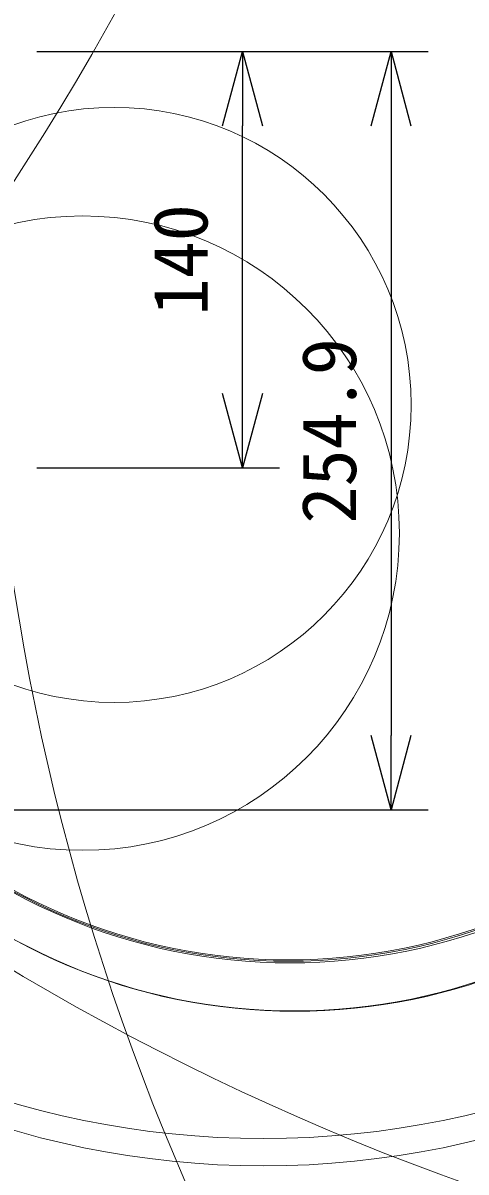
# Model space of a CAD drawing. Units: millimetres, scale not verified. Extents: x -135 to 2559, y -1245 to 1338.
# Drawn here: x 21.11 to 36.03, y 28.59 to 67.21 of the extents above; entities that cross this region are included whole.
import ezdxf
from ezdxf.enums import TextEntityAlignment as Align

# ---------------------------------------------------------------- set-up
doc = ezdxf.new("R2010")
doc.units = ezdxf.units.MM
doc.header["$LTSCALE"] = 0.125
doc.layers.add('0-0_0', color=7, linetype='Continuous')
doc.layers.add('0-5_SUNPO', color=7, linetype='Continuous')
doc.layers.add('0-4_GAIKEI', color=1, linetype='Continuous', lineweight=18)
doc.styles.add('ＭＳ ゴシック', font='')
doc.styles.get('ＭＳ ゴシック').set_extended_font_data('MS Gothic')

# ---------------------------------------------------------------- blocks, each defined once
blk = doc.blocks.new('_Open30')
at = {"layer": '0-0_0'}
blk.add_line((0, 0), (-1, 0), dxfattribs=at)
blk.add_lwpolyline([(-1, 0.26795), (0, 0), (-1, -0.26795)], dxfattribs=at)
blk = doc.blocks.new('D5')
at = {"layer": '0-5_SUNPO'}
for p, q in [((215.6159, 187.7511), (223.7872, 187.7511)), ((222.5372, 176.2511), (222.5372, 185.2511)), ((215.6159, 173.7511), (223.7872, 173.7511))]:
    blk.add_line(p, q, dxfattribs=at)
at = {"layer": '0-5_SUNPO', "xscale": 2.5, "yscale": 2.5}
for p, rotation in [((222.5372, 187.7511), 90), ((222.5372, 173.7511), 270)]:
    blk.add_blockref('_Open30', p, dxfattribs=dict(at, rotation=rotation))
at = {"layer": '0-5_SUNPO', "style": 'ＭＳ ゴシック'}
blk.add_text('140', height=1.833, rotation=90, dxfattribs=at).set_placement((221.9122, 178.8761), align=Align.BOTTOM_LEFT)
blk = doc.blocks.new('D3')
at = {"layer": '0-5_SUNPO'}
for p, q in [((215.6159, 187.7511), (228.7872, 187.7511)), ((227.5372, 185.2511), (227.5372, 164.7581)), ((203.6349, 162.2581), (228.7872, 162.2581))]:
    blk.add_line(p, q, dxfattribs=at)
at = {"layer": '0-5_SUNPO', "xscale": 2.5, "yscale": 2.5}
for p, rotation in [((227.5372, 187.7511), 90), ((227.5372, 162.2581), 270)]:
    blk.add_blockref('_Open30', p, dxfattribs=dict(at, rotation=rotation))
at = {"layer": '0-5_SUNPO', "style": 'ＭＳ ゴシック'}
blk.add_text('254.9', height=1.833, rotation=90, dxfattribs=at).set_placement((226.9122, 171.8796), align=Align.BOTTOM_LEFT)

msp = doc.modelspace()

# ---------------------------------------------------------------- linework, layer by layer
at = {"layer": '0-4_GAIKEI'}
for centre, radius in [((1267.3956, 46.1811), 1291.3406), ((428.0318, 54.0038), 457.5012), ((361.2759, 33.6764), 384.5375), ((288.1117, 35.6856), 311.4875), ((271.3544, 42.5574), 295.1969), ((64.6451, 108.9379), 85.6428), ((-50.2703, 108.4419), 84.9618), ((105.1904, 39.2787), 128.3908), ((100.5468, 60.452), 80.6518), ((48.9141, 56.0926), 40.3209), ((48.7988, 56.0854), 40.198), ((48.7192, 56.0902), 40.0946), ((49.1274, 56.0813), 40.3398), ((49.0084, 56.074), 40.2134), ((48.9498, 56.0796), 40.1304), ((49.0474, 52.6592), 40.4505), ((49.2227, 52.6722), 40.4312), ((48.9713, 52.6543), 40.3901), ((49.1674, 52.6665), 40.3912), ((30.1014, 55.1141), 19.4994), ((30.0566, 55.1099), 19.4394), ((30.0418, 55.1127), 19.3972), ((30.2355, 53.6315), 19.6295), ((30.2626, 53.6337), 19.6466)]:
    msp.add_circle(centre, radius, dxfattribs=at)
at = {"layer": '0-4_GAIKEI', "color": 7}
for centre, radius in [((271.3544, 42.5574), 295.1969), ((29.2067, 59.7092), 30), ((29.2067, 58.7931), 30), ((24.1798, 54.37), 10), ((23.122, 50.0602), 10.6618)]:
    msp.add_circle(centre, radius, dxfattribs=at)

# ---------------------------------------------------------------- block references
at = {"layer": '0-5_SUNPO'}
for name in ['D3', 'D5']:
    msp.add_blockref(name, (-194.035, -121.5), dxfattribs=at)

doc.saveas('drawing.dxf')
